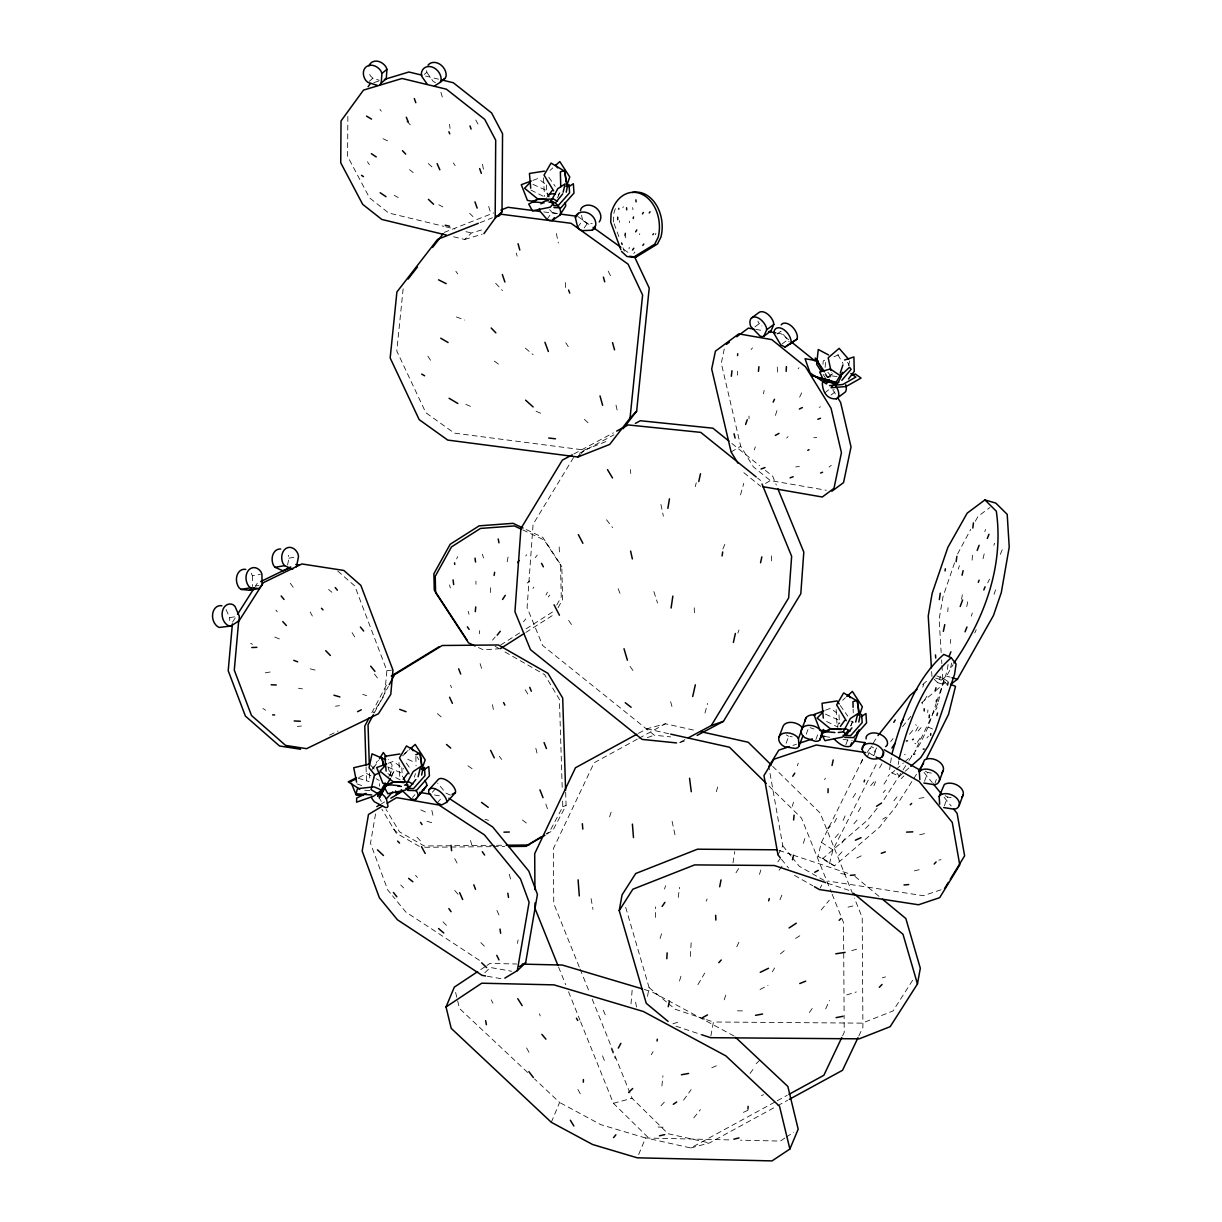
<?xml version="1.0" encoding="UTF-8"?>
<svg xmlns="http://www.w3.org/2000/svg" width="1222" height="1222" viewBox="0 0 1222 1222"><rect width="100%" height="100%" fill="white"/><g stroke="black" fill="none" stroke-linecap="round" stroke-linejoin="round"><path stroke-width="0.75" stroke-dasharray="5 3.75" d="M655.511 917.447L655.511 906.846M347.858 116.396L347.583 156.309L369.533 197.888L388.672 212.995L443.892 226.33M922.304 703.933L922.32 702.39M613.49 221.992L613.704 216.874M629.315 222.771L629.391 221.121M771.357 560.898L771.785 552.833M690.338 956.459L691.27 940.833M490.373 592.517L490.679 587.782M972.116 560.165L972.452 555.139M822.986 364.324L823.231 360.887L826.469 359.512M825.125 367.394L825.629 360.307M927.697 712.563L927.895 709.951M631.01 1003.949L632.293 988.445M950.426 643.383L950.747 639.427M337.715 571.01L354.792 585.98L386.87 670.603L384.686 694.921L373.275 712.854M947.737 611.672L948.089 607.685M661.912 1085.991L662.935 1075.727M403.138 288.804L396.783 351.02L425.821 412.7L454.324 433.123L584.437 450.047L609.228 440.271M479.33 633.729L479.711 630.583M678.21 897.422L679.661 887.34M629.04 248.906L629.284 247.302M890.319 764.621L889.555 769.845L891.968 773.007L899.407 776.291L903.669 772.564M890.578 762.879L891.357 757.64M898.277 764.422L898.781 760.939M947.356 669.442L948.119 664.203M732.986 862.854L734.773 851.581M375.536 813.959L370.495 843.272L387.695 889.906L391.315 894.305M961.561 599.254L962.34 594.854M390.169 775.863L392.125 765.094L388.229 759.519M647.523 996.342L649.096 987.62L625.252 905.792M710.883 1035.951L713.419 1021.989L862.136 1023.135L893.022 1010.976L913.246 979.311M507.161 561.769L508.062 557.079M939.672 679.569L940.329 676.24M517.425 943.43L518.113 939.932M287.567 565.007L288.942 558.179L288.316 555.323M966.724 606.662L968.099 599.941M724.264 348.973L721.286 363.24L740.7 446.244L753.455 466.941L770.334 480.552L826.286 490.266M763.429 393.851L764.178 390.429M950.655 667.624L951.648 663.103M922.854 687.146L923.527 684.183M983.023 558.729L984.672 551.901M695.318 486.616L696.25 482.736M916.561 774.183L895.482 807.146L879.519 827.172L834.443 865.879L817.961 856.347L821.428 842.386L862.427 759.901M829.463 863.801L832.946 849.855L877.824 761.291M937.931 703.337L915.079 751.026M938.359 701.596L944.01 678.913L934.066 674.773M829.891 377.522L830.38 375.551A11.273 6.645 54.8 0 1 833.373 373.825M848.496 365.79L849.809 360.673M704.972 713.052L707.538 703.429M740.532 494.849L743.77 483.347M716.352 791.719L717.681 787.029M984.825 531.677L985.482 529.401M958.354 569.085L959.377 565.679M971.353 616.132L972.3 612.955M660.079 938.557L661.667 933.409M679.493 981.006L681.555 974.285M759.473 874.417L760.848 869.942M792.268 806.306L793.536 802.197M803.373 843.302L805.038 837.941M861.373 762.772L862.488 759.198M775.435 415.388L776.932 410.592M664.524 889.066L665.578 885.721M797.386 765.782L798.226 763.108M609.564 816.907L611.794 810.049M994.082 594.289L995.579 589.829M724.188 999.84L726.326 993.486M913.338 754.325L920.838 742.518L928.109 727.044L936.067 703.628M936.678 701.825L946.485 672.986M954.55 562.868L943.078 596.443L939.122 619.157L941.169 652.487M957.574 554.024L970.726 529.34M557.568 197.918L560.073 190.831M414.227 777.223L415.495 773.679M850.787 725.975L852.666 720.659M737.874 633.072L739.005 629.972M622.884 207.755L623.281 206.655M639.442 234.655L639.824 233.646M786.113 743.282L788.74 736.286L792.238 736.851M806.23 734.193L808.857 727.212L814.005 729.015M815.868 739.539L818.496 732.558M845.884 744.687L847.854 739.447M867.345 756.998L871.286 746.52L873.715 748.032M873.898 755.578L876.525 748.597M924.519 781.27L927.803 772.548L931.317 773.098M935.044 782.951L936.358 779.453M944.362 805.802L947.63 797.08L951.144 797.63M754.203 449.94L755.379 446.885M456.707 558.882L457.593 556.621M993.837 545.317L994.677 543.24M873.944 785.7L875.624 781.576M779.957 899.743L782.141 894.504M551.305 1122.3L559.615 1102.473L534.579 1078.98M638.663 1154.515L645.567 1137.987L730.985 1139.943M1000.314 554.345L1002.895 548.235M722.874 548.984L725.944 541.743M825.675 1008.914L829.463 1000.467M824.606 779.758L825.369 778.063M843.073 820.466L845.364 815.38M974.759 632.981L976.241 629.727M706.117 901.149L707.126 898.98M736.774 946.76L739.784 940.283M842.6 1035.782L844.234 1032.346L844.127 1015.299M858.837 1035.935L862.915 1027.335L862.213 917.493L854.377 898.048M655.267 234.685L655.924 233.326M987.682 582.879L989.499 579.136M799.616 397.165L801.678 392.919M834.489 822.498L836.581 818.266M388.81 776.581L391.055 772.09L389.222 775.313M391.071 777.146L394.477 770.334L390.826 776.764M558.21 195.963L559.92 192.648M850.802 725.792L852.513 722.477M545.959 595.022L547.471 592.151M371.824 712.747L387.725 682.701M374.238 713.083L388.367 686.382M562.624 801.067L562.792 806.719L549.549 831.754L546.371 833.694M565.664 792.207L566.076 805.39L552.833 830.41L546.478 834.305M777.956 854.911L782.798 845.853L769.127 768.348M820.191 888.027L821.795 885.003M556.743 605.073L561.265 596.901L560.486 564.35L542.843 537.42L524.65 528.805M558.087 607.685L562.609 599.498L561.815 566.962L560.486 564.35M975.324 521.198L978.089 516.326L989.896 507.512M931.638 671.52L931.989 677.08L937.686 682.716L946.546 676.102L953.007 664.661M915.66 731.153L919.066 725.135M858.241 811.713L860.93 807.055M879.504 768.012L882.208 763.353M697.93 984.672L704.697 973.124M772.35 971.796L774.611 967.946M924.336 700.481L927.849 694.615M573.546 457.547L533.082 524.314L527.094 607.578L542.644 645.491L654.289 735.201L670.603 736.881M651.234 1054.739L653.113 1051.684M874.142 752.141L878.511 745.069M735.98 872.813L738.775 868.307M371.641 770.181L377.308 761.062M373.672 768.073L378.515 760.298M232.562 622.105L236.518 615.873M255.322 586.331L257.292 583.23M867.299 752.309L872.157 744.702M873.134 743.19L877.014 737.095M883.98 799.677L902.035 771.433M903.043 769.86L908.053 762.024M909.061 760.451L912.07 755.746M883.964 784.142L888.577 777.177M532.929 588.469L533.846 587.11M852.91 797.508L857.554 790.573M841.912 842.951L845.013 838.353M917.248 742.273L921.006 736.851M809.346 1012.549L813.104 1007.234M779.086 870.232L784.127 863.19M683.556 1100.182L691.117 1089.627M750.048 1073.496L753.913 1068.104M546.967 219.334L552.023 212.414L549.686 209.68M577.655 227.246L582.711 220.311L580.801 212.246M584.192 227.872L587.217 223.718L592.227 223.519M935.594 709.86L937.182 707.706M777.772 861.877L780.354 858.44M798.119 368.861L799.005 367.685M548.25 596.993L549.763 595.053M535.236 557.66L537.252 555.078M523.49 621.799L525.827 618.836M893.893 800.792L896.979 796.866M890.685 741.555L893.038 738.592M902.493 726.723L910.772 716.336M877.136 808.261L868.017 819.718L822.925 858.424L817.961 856.347M633.79 253.443L634.89 252.053M693.76 1117.916L700.42 1109.607M525.704 555.979L526.743 554.712M821.184 910.008L829.295 900.217M870.675 785.685L875.196 780.247M887.997 776.352L889.509 774.534M909.474 734.254L913.063 729.992M492.497 640.129L495.185 637.013M883.201 792.604L885.4 790.069M751.072 349.568L752.508 347.934M918.119 731L921.052 727.64M835.191 837.589L839.575 832.533M853.857 823.811L857.233 819.931M926.918 737.951L928.369 736.301M838.674 855.537L842.264 851.535M412.44 797.492L414.961 794.697M432.328 792.253L436.117 788.053M437.109 802.961L440.898 798.76M786.708 438.102L788.053 436.59M660.965 1105.834L664.722 1101.664M581.122 453.53L584.437 450.047M865.527 828.485L868.949 824.911M901.225 778.628L903.852 776.001M756.143 1063.736L761.046 1058.894M453.606 236.793L464.65 239.466L471.493 232.99L482.018 229.828M484.813 972.727L490.358 967.503L511.575 971.23M549.992 170.438L552.802 167.918M404.253 753.882L408.362 750.171M402.603 755.822L409.614 749.498M842.584 700.267L845.38 697.747M891.968 773.007L894.825 770.517M896.245 769.264L903.364 763.047M904.784 761.795L911.918 755.578M905.105 771.311L909.367 767.584M527.201 583.062L529.706 580.908M922.686 684.534L928.384 679.661M921.419 702.971L934.204 692.003M935.624 690.781L945.568 682.243M780.415 953.924L786.601 948.669M369.136 81.355L372.909 78.269L379.294 80.285M424.309 74.405L426.829 72.342L426.356 69.654M829.066 467.094L831.281 465.338M827.874 377.537L830.38 375.551M824.728 392.949L829.753 388.978M830.975 395.088L836.001 391.116L833.862 389.436M827.416 377.69L831.861 374.238M755.013 326.809L759.29 323.631L761.886 325.984M777.146 334.08L780.889 331.299L789.198 341.946M782.019 344.008L787.014 340.296M480.72 969.581L485.378 966.495M486.936 965.456L490.037 963.394L516.646 964.005M784.784 1138.11L780.323 1141.088L740.471 1140.172M786.281 1137.117L793.72 1132.183M500.638 645.033L519.717 632.889M526.086 628.826L553.123 611.611M525.827 632.446L554.467 614.223M795.568 938.435L800.471 935.334M882.666 819.214L886.072 817.121M731.107 452.003L740.7 446.244M765.537 483.438L770.334 480.552M381.493 803.816L384.625 801.938M638.48 733.337L646.774 728.801L665.455 723.791L694.875 730.359M637.273 739.188L594.152 762.742L553.383 848.633L553.749 903.562L579.381 967.289M638.923 738.287L665.455 723.791M580.633 1021.867L613.398 1103.283L649.417 1138.736L690.781 1147.962L775.619 1101.648M777.268 1100.732L787.258 1095.279M690.781 1147.962L709.478 1142.952L776.001 1106.628M777.666 1105.711L787.64 1100.274M573.882 453.958L613.383 432.848M579.457 453.286L614.009 434.818M684.977 739.6L678.393 743.113L685.343 740.715M760.023 989.514L768.027 985.299M358.733 777.559L366.799 773.541L374.589 777.864M856.729 858.073L862.258 855.354M329.573 735.125L338.127 730.97M743.358 1112.371L749.605 1109.545M711.784 1067.784L717.07 1065.477M761.459 1095.63L763.597 1094.713M833.923 356.778L840.568 353.952M562.792 806.719L566.076 805.39M444.212 232.424L493.795 212.872M480.093 222.618L492.481 217.73M532.914 180.382L537.894 178.534L545.333 183.942M388.321 763.231L393.301 761.382L403.734 768.943M825.492 710.211L830.471 708.363L836.428 712.686M647.339 737.599L654.289 735.201M792.925 745.405L796.454 744.213M941.016 889.784L923.389 895.695L827.966 881.047M819.183 407.293L820.512 406.85M672.864 1023.837L678.775 1021.898M846.693 994.891L856.301 991.959M373.825 82.577L379.095 80.988M464.65 239.466L482.186 234.181M851.78 950.64L859.845 948.241M882.299 977.829L885.538 976.882M613.398 1103.283L632.095 1098.288L668.098 1133.741L709.478 1142.952M848.037 907.152L856.439 905.12M914.331 870.843L920.869 869.346M919.647 834.718L925.13 833.511M938.832 860.151L941.032 859.677M265.235 672.864L270.444 671.947M288.942 558.179L296.915 556.804M251.197 573.133L252.358 575.745L260.347 574.386M255.688 586.01L258.881 585.46M226.055 609.518L229.675 617.645L236.06 616.56M919.036 798.363L924.733 797.492M335.47 706.194L339.502 705.674M795.721 466.941L799.356 466.483M297.389 726.464L301.437 726.005M386.87 670.603L391.437 670.175M500.378 648.653L483.408 649.905L478.459 647.553M557.339 213.514L552.023 212.414M813.776 437.705L816.77 437.598M494.711 845.334L424.248 845.975L399.487 831.831L386.106 809.453M496.606 845.318L504.228 845.242M424.767 847.274L491.427 846.663M493.321 846.647L504.747 846.541M737.416 1010.808L745.145 1010.961M658.032 1127.035L665.104 1127.28M364.798 790.267L370.205 790.558M543.759 211.941L556.957 213.651M837.07 376.59L832.06 375.918L831.281 372.298M914.85 743.388L915.889 743.541M904.433 754.616L905.227 754.722M824.774 736.499L830.273 737.34M843.104 739.31L852.269 740.731M298.443 688.23L302.491 688.887M840.721 873.531L845.868 874.387M755.7 329.39L763.032 330.658M777.681 333.209L781.347 333.85L788.694 339.762M434.452 794.957L441.829 796.255M487.349 976.271L503.25 979.066M450.444 795.125L445.954 793.154L437.613 783.088M646.774 728.801L668.846 733.719M425.546 76.039L438.484 79.155M445.725 226.773L454.935 228.988M465.979 231.661L471.493 232.99M310.266 668.846L316.254 670.389M485.012 819.336L488.51 820.329M946.546 676.102L950.181 677.156M935.609 678.134L942.88 680.257L947.432 684.763M937.686 682.716L944.942 684.824M426.952 821.245L432.191 822.803M644.33 989.484L651.616 991.653L734.193 1036.088M645.567 1137.987L600.888 1124.683L559.615 1102.473M358.245 778.231L369.075 781.606M362.705 694.371L366.661 695.639M778.964 850.39L791.367 854.529M793.139 855.125L849.901 874.005M827.538 883.216L850.588 890.899M704.758 1019.102L675.292 1009.296L668.022 1003.277M706.499 1019.683L713.419 1021.989M675.903 1026.159L701.902 1034.805M356.946 783.867L362.262 785.746M456.402 316.956L464.696 320.057M274.751 637.059L280.571 639.427M536.061 411.31L542.354 413.922M465.826 404.375L472.089 407.063M928.109 727.044L932.569 729.015M407.72 759.274L413.998 762.07M532.884 184.354L545.699 190.097M825.476 714.183L838.277 719.926L839.881 723.18M388.306 767.217L401.106 772.946L402.71 776.199M420.811 809.896L428.311 813.317M587.217 223.718L582.711 220.311M522.68 529.844L544.172 540.032L561.815 566.962M383.036 138.682L388.443 141.248M530.867 190.067L546.784 197.995M826.637 721.484L837.773 727.044M387.878 773.709L402.191 780.843M438.759 204.761L442.868 206.885M394.187 195.367L398.28 197.536M376.147 778.735L379.263 780.461M925.298 771.128L927.803 772.548M945.125 795.659L947.63 797.08M786.235 734.88L788.74 736.286M869.422 753.164L874.387 755.99M824.224 880.466L799.341 866.306L792.253 857.538M794.499 875.364L812.737 885.751M495.093 646.316L498.393 648.195M504.992 651.968L544.6 674.62L559.416 699.396L562.212 787.885M419.314 846.372L396.203 833.16L381.875 809.178M435.506 82.699L433.077 81.263L426.829 72.342M250.663 643.276L252.496 644.376M915.614 724.692L916.485 725.226M944.01 678.913L948.318 681.708M821.428 842.386L832.946 849.855M822.925 858.424L834.443 865.879M262.898 708.439L265.586 710.211M479.391 960.309L405.75 911.948L392.506 895.787M467.965 765.843L474.793 770.547M577.685 216.355L591.555 226.284M623.907 249.471L630.078 253.886M494.345 361.116L499.813 365.103M522.359 819.977L526.743 823.353M409.538 169.644L413.219 172.592M731.856 443.433L759.58 465.704M765.415 470.394L772.716 476.259L776.321 485.073M757.64 478.108L760.558 480.46M743.862 472.7L760.741 486.31M854.896 876.388L879.641 896.856M649.096 987.62L666.57 1002.071M328.55 589.447L331.895 592.258M525.368 348.163L533.098 354.716M437.43 713.587L443.662 719.101M428.265 163.534L433.52 168.285M372.909 78.269L370.785 76.283A11.288 8.905 50.7 0 1 368.555 71.029M584.391 419.36L589.31 423.958M527.629 1072.458L459.503 1008.517L455.195 990.706M469.63 213.315L473.006 216.615M772.671 766.331L820.222 813.149L853.674 896.276M768.928 786.052L801.54 818.16L831.418 892.442M393.56 829.02L397.456 832.946M480.826 942.605L486.677 948.501M442.96 921.831L447.435 926.352M400.74 884.972L403.657 887.92M370.785 765.384L374.68 769.539M495.643 283.26L502.502 290.622M416.992 837.162L421.514 842.019M406.88 121.146L410.455 125.041M454.737 890.517L458.067 894.214M415.556 875.364L417.42 877.427M827.844 372.282L831.434 376.529M924.031 772.426L932.31 782.66M944.117 797.263L951.205 806.031M782.798 845.853L791.062 856.072M781.5 859.295L788.587 868.063M275.897 610.068L277.287 611.84M499.34 756.372L501.723 759.458M896.979 773.144L899.407 776.291M606.54 519.747L612.589 527.675M374.421 673.948L377.812 678.485M825.049 374.421L827.034 377.079M379.966 109.338L381.325 111.217M290.256 583.245L294.258 588.744M548.77 177.19L555.2 186.279M840.278 705.491L847.778 716.123M455.852 271.253L457.776 273.972M630.078 666.418L634.524 672.711M406.315 763.063L410.607 769.142M568.642 620.394L573.026 626.749M367.44 161.778L369.395 164.649M453.347 162.923L455.149 165.612M427.868 356.137L430.572 360.307M416.946 756.739L418.902 759.748M823.139 374.451L825.95 378.835M565.771 342.771L568.245 346.697M525.17 689.773L528.133 694.508M832.778 389.711L835.711 394.492M352.089 632.66L355.098 637.548M379.416 798.256L381.325 801.449M825.476 373.352L830.013 381.081M847.533 362.323L849.305 365.347M837.834 354.685L843.027 363.545M757.854 321.126L759.29 323.631M475.755 120.016L477.955 124.002M310.159 611.978L312.358 616.041M577.914 1089.444L581.55 1096.195M526.606 1047.926L529.401 1053.104M491.183 999.84L492.97 1003.216M454.721 858.623L457.12 863.175M608.22 271.162L611.153 277.073M496.896 910.421L500.073 917.264M603.256 1010.227L605.562 1015.482M611.168 1048.598L615.338 1058.603M832.136 894.214L843.516 922.503L844.112 1013.405M580.099 969.061L589.355 992.065M592.196 999.153L632.095 1098.288M558.561 966.984L565.679 984.688M568.535 991.76L579.931 1020.095M618.179 588.744L621.127 596.107M602.522 1055.884L605.119 1062.376M539.391 1013.771L540.261 1015.94M450.551 685.145L451.514 687.757M614.116 223.718L619.203 237.465M623.006 247.791L624.274 251.228M545.822 803.984L548.082 810.583M482.308 554.146L483.591 557.98M480.078 663.622L482.69 671.565M653.862 591.601L657.528 602.981M387.939 766.805L390.689 775.619M488.663 206.426L490.266 211.635M440.898 92.246L442.731 98.493M509.207 874.219L511.132 880.848M468.194 611.351L469.049 614.345M470.516 840.461L472.074 845.975M449.528 584.926L450.353 587.935M670.634 701.657L672.726 709.371M516.356 253.03L517.15 256.177M535.816 748.215L537.466 754.997M616.01 405.124L617.797 413.051M431.84 810.369L433.031 815.777M672.1 821.306L675.079 835.206M482.43 164.252L483.53 169.461M556.361 233.539L558.362 243.056M660.919 504.426L663.363 516.219M635.593 1002.116L636.586 1007.478M492.466 704.651L493.459 710.135M591.081 898.613L592.976 909.351M632.629 207.587L632.996 209.71M449.467 124.262L450.093 128.417M625.557 236.213L625.786 237.862M619.371 220.724L619.585 222.358M630.415 469.523L630.751 473.54M941.627 659.895L941.857 663.592M941.963 665.44L942.88 680.257M565.312 282.511L565.71 288.942M838.995 714.794L839.499 723.73M836.154 709.524L837.101 726.25M546.402 184.965L546.814 192.098M543.454 177.847L544.523 196.421M401.809 767.813L402.328 776.749M398.983 762.543L399.93 779.269M777.268 367.058L777.543 372.313M559.172 546.921L559.447 552.97M694.218 607.808L694.417 613.459M369.563 773.007L369.808 780.415M366.05 766.912L366.569 783.608M853.139 709.157L853.246 712.9M415.831 756.571L416.06 765.919M748.994 416.076L749.04 418.734M475.908 581.153L475.954 584.299M252.358 575.745L252.496 586.56M229.675 617.645L229.705 620.547M737.462 371.228L737.508 375.169M379.706 786.204A11.288 5.484 42 0 1 379.385 783.669M613.841 213.453A33.208 24.73 85.6 0 1 616.255 206.64M837.849 727.273A11.288 7.576 20.6 0 1 840.568 721.454M850.94 721.072A11.288 7.576 20.6 0 1 853.628 722.278"/><path stroke-width="1.5" d="M483.943 233.646L495.17 218.219L495.704 140.179L484.737 119.389L446.442 89.206L402.053 78.483L363.484 90.107L341.03 120.963L340.739 162.786L362.69 204.349L381.829 219.456L446.244 235.021M498.637 216.386L502.013 211.757L502.548 133.717L491.58 112.928L453.286 82.729L442.196 80.056M862.182 749.392L862.213 747.375A11.288 7.576 20.6 0 1 875.639 744.534A11.288 7.576 20.6 0 1 883.201 755.67L881.765 757.136C873.577 761.428 865.069 758.327 862.182 749.392L864.809 742.411M866.123 738.913L866.154 736.897A11.288 7.576 20.6 0 1 879.58 734.055A11.288 7.576 20.6 0 1 887.141 745.191L885.706 746.657M828.027 792.681L828.104 788.755M583.352 1082.203L583.398 1079.545M786.174 371.351L786.388 366.569M747.956 1109.133L748.093 1106.322M666.815 958.705L667.136 952.855M930.645 735.277L930.736 733.582M379.767 84.822L381.218 83.004L381.936 73.427L380.821 70.8A11.288 8.905 50.7 0 0 366.814 66.37A11.288 8.905 50.7 0 0 365.76 80.408L367.883 82.393L377.445 85.418M368.937 65.896A11.288 8.905 50.7 0 1 385.846 66.691L386.962 69.318L386.244 78.895L381.218 83.004M232.394 623.968L228.209 670.725L245.393 716.077L279.533 746L300.505 749.239M929.148 717.726L929.407 715.007M475.282 611.657L475.74 606.937M793.613 819.962L794.086 815.15M737.553 355.571L737.737 353.723M478.321 223.32L437.598 239.375L396.906 291.982L390.169 357.97L419.192 419.65L447.71 440.073L577.807 457.013L609.686 444.441L630.033 418.138L642.604 295.006L628.077 264.166L571.071 223.305L501.341 214.247L496.025 216.34M623.083 428.708L636.647 411.172L649.218 288.041L634.707 257.2M758.434 371.32L758.923 366.707M446.58 802.411L446.763 800.761A11.288 5.484 42 0 0 436.055 789.198A11.288 5.484 42 0 0 428.769 792.879L437.109 802.961L441.616 804.931L446.58 802.411L455.424 792.604L455.592 790.97A11.288 5.484 42 0 0 447.283 780.675A11.288 5.484 42 0 0 437.965 779.804L429.121 789.595M731.336 376.269L731.963 370.755M972.834 528.041L973.415 522.894M625.022 235.739L625.343 233.31M945.08 570.934L945.354 568.81M956.139 561.662L956.872 556.361M939.351 599.574L940.268 593.189M936.312 701.871L936.602 699.87M671.092 608.037L672.848 596.107M722.08 555.949L722.676 551.962M657.054 1041.022L657.314 1039.219M891.861 754.157C901.943 718.49 915.11 679.447 943.812 654.412L951.235 657.711L956.078 664.004L954.535 674.468L935.548 730.344L928.277 745.802L920.777 757.625L910.802 766.331M899.041 759.198C908.572 722.798 922.32 683.22 951.235 657.711M667.869 508.352L669.457 498.851M504.823 978.135L517.318 970.65L529.095 902.264L520.496 878.939L484.386 834.84L439.049 805.069L396.615 797.615L387.237 803.236M517.318 970.65L525.643 962.814L537.42 894.412L528.821 871.103L492.71 827.004L448.932 798.256M494.1 575.47L494.65 572.339M668.083 1021.393L646.255 1003.323L619.218 910.589L622.074 894.871L635.715 873.516L697.487 849.198L777.177 849.809M701.902 1034.805L710.578 1037.692L859.28 1038.837L890.166 1026.679L917.462 983.939L920.319 968.236L905.838 918.532L882.544 899.27M633.225 218.524L633.515 216.951M719.697 886.76L721.026 879.901M296.472 566.779L298.519 556.545L297.893 553.688A11.288 8.63 80.3 0 0 285.933 548.464A11.288 8.63 80.3 0 0 282.939 563.449L284.558 565.649L292.73 569.223M421.636 775.053L422.751 769.463L419.833 753.424L415.786 754.692M566.229 192.205L567.344 186.615L564.411 170.576L560.363 171.844L560.745 186.813M858.806 722.034L859.937 716.443L857.004 700.405L852.956 701.672L853.093 707.294M943.338 631.377L944.774 624.625M832.029 765.507L833.221 759.947M760.558 562.762L761.841 556.896M668.235 1006.699L669.488 1001.017M698.755 481.544L700.496 473.739M692.706 696.54L695.318 684.824M733.368 642.467L735.369 633.485M792.482 859.83L793.567 855.232M962.05 575.226L963.119 570.674M418.123 776.718L420.567 766.698L413.173 771.556L406.178 784.6L409.233 787.793L415.908 779.499M563.128 192.205L565.16 183.85L557.767 188.707L550.755 201.737L553.81 204.945M855.706 722.034L857.737 713.679L850.359 718.536L843.348 731.581L846.403 734.773L851.963 727.854M790.695 343.81L791.169 341.855A11.288 6.69 53.4 0 0 782.202 328.672A11.288 6.69 53.4 0 0 773.984 333.407L780.766 344.94L785.074 347.048L796.943 339.181L797.431 337.226A11.288 6.69 53.4 0 0 790.695 325.434A11.288 6.69 53.4 0 0 781.194 324.853M947.493 685.114L948.119 682.624M822.849 381.508L822.345 383.479C822.666 391.682 826.973 399.563 836.291 398.83L837.788 397.975A11.273 6.645 54.8 0 0 837.513 388.978A11.273 6.645 54.8 0 0 830.028 380.729M936.892 715.527L937.518 713.022M768.669 900.843L769.28 898.582M935.105 691.102L935.991 687.757M864.107 781.866L864.611 780.048M822.009 733.078L821.153 730.97A11.288 7.576 20.6 0 0 806.077 725.715A11.288 7.576 20.6 0 0 802.839 735.919L804.916 737.691L815.211 741.296L817.9 741.189L819.794 740.058L823.322 729.58M840.232 373.092L842.951 364.904M539.36 208.55L539.971 211.146L546.967 219.334L549.61 220.54L552.283 220.434L559.813 215.24L560.623 212.949A11.288 9.287 36.1 0 0 550.374 200.958M575.363 217.562L576.173 215.255A11.288 9.287 36.1 0 1 590.837 214.675A11.288 9.287 36.1 0 1 594.197 228.85L592.181 230.24L582.176 230.637L579.534 229.43L577.655 227.246L575.363 217.562L578.388 213.407M580.404 210.642L581.214 208.336A11.288 9.287 36.1 0 1 595.878 207.755A11.288 9.287 36.1 0 1 599.254 221.93M745.603 424.431L747.253 419.757M566.764 185.53L569.773 176.991L559.798 161.594L555.598 165.382M422.186 768.378L425.195 759.855L415.205 744.442L411.004 748.231M859.356 715.359L862.365 706.835L852.391 691.423L846.785 696.479M960.187 606.494L962.6 599.987M978.287 582.359L979.097 580.19M434.467 86.014L440.287 82.302L441.127 80.041A11.288 8.905 50.7 0 0 431.977 66.981A11.288 8.905 50.7 0 0 421.33 73.778L421.804 76.467L427.013 83.89M440.287 82.302L445.312 78.193L446.152 75.917A11.288 8.905 50.7 0 0 439.538 64.018A11.288 8.905 50.7 0 0 428.051 65.117M778.949 737.233L782.89 726.754A11.288 7.576 20.6 0 1 800.868 726.097L802.396 728.098L798.455 738.577L798.974 746.245L797.691 747.803L795.308 748.444L784.799 746.764L782.294 745.359A11.288 7.576 20.6 0 1 781.53 734.132A11.288 7.576 20.6 0 1 796.927 736.576L798.455 738.577M802.289 727.976L806.23 717.497M798.974 746.245L802.915 735.766M819.794 740.058L823.735 729.58M834.336 739.157C838.2 743.098 844.478 748.215 850.42 746.245L851.734 742.762M850.42 746.245L855.217 740.44L859.158 729.962L856.759 732.864M881.765 757.136L883.735 751.897M919.83 779.605L919.311 771.937L924.535 759.901A11.288 7.576 20.6 0 1 939.199 761.764A11.288 7.576 20.6 0 1 941.826 772.716M939.336 780.934L943.262 770.456M939.657 804.137L939.138 796.469L944.362 784.432A11.288 7.576 20.6 0 1 959.041 786.296A11.288 7.576 20.6 0 1 961.668 797.248M959.163 805.466L963.104 794.987M977.172 550.435L979.128 545.287M983.832 589.951L985.085 586.789M987.3 538.49L988.98 534.289M949.02 656.504L950.915 651.784M965.029 631.835L966.969 627.008M735.568 1037.371L787.839 1086.434L798.18 1129.204L789.886 1149.031L772.029 1160.9L637.273 1157.814L592.594 1144.51L551.305 1122.3L451.208 1028.344L446.03 1006.959L454.324 987.132L477.619 971.658M766.698 329.741L766.301 327.297A11.288 6.69 53.4 0 0 754.845 316.972A11.288 6.69 53.4 0 0 750.72 326.427L759.977 335.989L762.161 336.753L763.872 336.203L766.698 329.741L773.816 324.456L773.434 322.012A11.288 6.69 53.4 0 0 758.572 312.786L751.438 318.071M763.872 336.203L771.006 330.918L773.816 324.456M773.159 402.145L774.488 399.258M841.79 1037.509L823.842 1075.299L788.923 1094.377M858.027 1037.646L842.538 1070.289L789.305 1099.357M926.597 758.495L948.562 714.29L955.512 686.382L950.548 684.305M838.185 382.379L841.286 376.361L830.318 368.998L819.672 371.977L824.056 381.172L837.406 383.891M409.355 787.075L407.644 790.39L416.32 790.634L429.396 775.909L428.785 766.561L422.812 770.532M369.181 717.757L364.767 726.097L365.989 765.064M373.352 714.748L368.051 724.768L369.273 763.719M389.253 684.717L394.553 674.697L442.242 645.491L498.377 644.972L547.884 673.291L562.7 698.067L565.603 790.313M381.142 789.87L377.659 796.347L385.297 783.073M384.533 788.083L379.248 797.92L390.215 778.704M618.271 1048.094L620.883 1043.389M953.939 663.027C984.489 618.393 1004.102 565.893 996.312 511.193L984.917 499.92L967.182 513.148L947.89 547.319L932.172 593.266L928.231 615.98L931.408 667.823M951.526 683.678L957.437 679.279L993.455 615.521L1001.307 592.548L1009.219 547.105L1007.203 514.37L995.808 503.097L984.917 499.92M635.654 231.844L636.799 229.95M688.276 737.844L711.311 725.532L788.648 597.909L791.642 556.285L762.009 483.988M697.136 735.4L723.455 721.331L800.807 593.724L803.801 552.084L777.772 488.601M893.801 722.339L895.252 719.987M768.806 766.5L778.842 750.125L789.412 746.581M900.69 723.623L903.409 719.208M944.53 888.608L948.364 882.36M950.273 879.244L964.616 855.858L957.101 813.333L953.557 808.949M379.477 758.74L383.341 752.523L386.274 756.724M401.244 789.733L411.172 798.898L415.281 799.768L426.952 785.441L426.493 783.455A11.288 5.484 42 0 0 424.599 780.461M415.281 799.768L426.952 785.441M237.511 614.33L254.329 587.889M642.451 213.926L643.398 212.445M619.218 910.589L632.859 889.219L694.631 864.901L774.336 865.512L825.751 882.635M918.562 771.051L923.588 763.2M792.757 776.26L794.789 773.159M502.563 599.467L505.266 595.389M840.736 375.2L842.691 372.313M829.417 379.492L826.393 383.922L810.079 372.909L805.038 358.703L818.236 360.948M662.11 906.449L664.905 902.371M891.877 747.971L895.008 743.434M517.609 562.594L519.106 560.44M547.838 196.528L552.038 190.678M652.884 234.655L653.51 233.784M403.245 779.392L407.461 773.526M840.415 726.372L844.631 720.506M649.218 212.934L650.058 211.773M632.522 250.006L633.79 248.249M642.818 245.393L643.78 244.049M368.082 86.716L370.312 83.631M552.283 220.434L554.314 217.669M559.813 215.24L565.679 206.014A11.288 9.287 36.1 0 0 565.16 202.516M592.181 230.24L595.221 226.085M386.717 784.417L379.278 794.575L371.045 789.626L374.467 774.947L379.645 772.884M832.976 385.159L831.067 387.741L846.067 386.534L861.067 378.041L855.339 374.024L851.963 375.108M848.526 378.927L854.239 371.427L853.918 356.946L844.585 360.001M408.163 279.013L417.466 266.992M432.588 247.455L443.051 233.921M497.201 635.165L500.256 631.285M877.992 735.583L909.901 695.517L917.004 689.422M556.041 202.18L562.716 193.87M613.566 1137.636L615.888 1134.78M553.505 203.295L550.328 207.16L532.41 210.841L528.714 204.074L536.534 200.148M408.912 786.143L405.75 790.023L387.817 793.689L384.136 786.922L391.957 782.997M848.19 730.542L842.92 737.003L824.987 740.669L821.306 733.903L829.127 729.977M919.311 771.937L920.594 770.379A11.288 7.576 20.6 0 1 935.991 772.823A11.288 7.576 20.6 0 1 936.755 784.05L934.387 784.692L923.863 783.027M939.138 796.469L940.436 794.911A11.288 7.576 20.6 0 1 955.818 797.355A11.288 7.576 20.6 0 1 956.582 808.582L954.214 809.224L943.705 807.559M841.821 380.348L851.138 369.288L849.504 367.257L839.163 377.079L834.427 385.174L838.857 382.272M828.119 828.226L829.891 826.271M371.427 797.416A11.288 5.484 42 0 0 374.528 801.861L385.449 807.528L387.237 807.437L388.016 806.23L386.366 798.867L392.69 791.871M934.188 864.03L936.113 861.953M718.78 962.661L721.24 960.003M529.691 182.918L524.589 188.264L537.451 198.743L546.769 199.553M577.807 457.013L580.022 454.691M630.033 418.138L636.647 411.172M385.098 765.782L379.996 771.128L392.858 781.591L404.039 782.569M822.269 712.762L817.182 718.093L830.043 728.572L841.21 729.534M879.336 987.284L882.04 984.458M628.566 1092.483L632.691 1088.512M910.268 804.748L911.643 803.419M495.17 218.219L502.013 211.757M839.132 920.319L841.072 918.501M381.936 73.427L386.962 69.318M836.291 398.83L845.318 392.018A11.273 6.645 54.8 0 0 845.716 384.731M785.074 347.048L796.943 339.181M726.479 344.314L729.397 342.16M736.698 336.753L748.368 328.122L753.867 329.069M831.877 491.244L843.547 482.598L851.031 446.931L840.614 402.45L837.681 397.669M384.38 788.297L373.688 796.133L356.564 802.167L356.687 798.058L366.05 793.384M673.307 1104.321L676.683 1101.984M566.092 186.523L569.055 184.553L569.589 192.786L558.087 205.754L553.505 205.617M568.887 186.691L573.362 183.712L573.973 193.061L560.913 207.786L553.963 207.587M421.514 769.371L424.462 767.416L424.996 775.634L413.51 788.602L405.857 788.373M861.479 716.52L865.955 713.541L866.566 722.889L853.491 737.614L844.814 737.37M446.03 1006.959L481.743 983.206L553.963 984.871L643.322 1011.48L725.883 1055.9L779.529 1106.261L789.886 1149.031M789.091 927.956L796.286 923.221M245.759 569.391A11.288 8.63 80.3 0 0 237.175 574.982A11.288 8.63 80.3 0 0 239.069 587.797L241.04 589.432L249.471 590.226L251.396 588.958M259.049 588.576L262.073 584.91L261.936 574.111L260.775 571.484A11.288 8.63 80.3 0 0 248.448 570.323A11.288 8.63 80.3 0 0 248.646 586.148L250.617 587.782L259.049 588.576L249.471 590.226M230.958 626.015L238.198 621.311L239.283 618.912L239.252 616.01L234.914 606.249L232.944 604.615A11.288 8.63 80.3 0 0 222.358 611.519A11.288 8.63 80.3 0 0 228.713 625.817L230.958 626.015L219.12 627.451A11.288 8.63 80.3 0 1 212.628 614.086A11.288 8.63 80.3 0 1 221.885 605.776M876.556 806.26L881.551 803.037M440.943 80.973L445.312 78.193M500.378 648.653L524.238 633.454M621.524 251.442L626.886 256.467L633.302 257.338L654.671 244.232L658.184 237.267A33.208 24.73 85.6 0 0 642.39 194.481A33.208 24.73 85.6 0 0 611.076 213.667L610.725 222.205L620.883 249.716M633.302 257.338L636.051 257.124L657.436 244.018L660.949 237.053A33.208 24.73 85.6 0 0 632.324 192.511M391.254 676.026L438.958 646.835M508.566 846.51L525.704 846.357L541.606 836.612M525.704 846.357L544.89 835.283M376.804 806.627L379.935 804.748M390.872 798.195L403.382 790.71M382.547 806.031L368.479 814.463L362.17 851.108L379.37 897.742L397.425 919.784L482.048 975.339L485.577 975.966M519.396 966.556L525.643 962.814M702.283 1017.804L707.492 1014.902M636.83 734.239L575.47 767.752L534.701 853.643L534.931 889.631M912.483 739.692L913.43 739.188M775.328 435.399L779.01 433.398M807.788 450.353L809.01 449.681M572.247 454.844L562.364 460.114L520.923 528.5L514.936 611.764L530.485 649.676L642.13 739.402L676.591 742.93M616.667 431.091L628.184 424.935L700.725 432.374L756.174 476.931M635.409 423.377L640.343 420.735L712.884 428.189L728.938 441.081M814.707 872.279L818.312 870.385M357.588 711.678L361.284 709.799M356.442 777.666L348.224 781.866L359.742 789.152M452.109 794.285L455.424 792.604M350.668 781.576L355.51 779.162M799.371 409.034L802.38 407.552M760.252 972.33L768.501 968.282M260.637 581.596L290.775 566.977M855.369 840.217L861.052 837.65M799.768 983.542L805.695 981.159M500.883 210.077L507.955 207.282L540.002 211.452M379.645 791.856L382.807 790.634L373.963 786.815L357.435 788.725L356.06 793.75L371.748 794.926M913.628 754.432L914.728 754.02M820.588 473.006L822.559 472.257M531.249 181.009L521.29 184.705L527.43 200.393L534.839 201.676M817.823 419.268L820.466 418.291M761.062 469.019L765.018 467.552M790.115 477.848L793.154 476.717M386.656 763.857L376.712 767.553L382.837 783.241L390.246 784.524M823.842 710.837L813.883 714.534L820.008 730.221L827.431 731.504M881.261 853.292L885.308 851.887M711.311 725.532L723.455 721.331M799.982 743.037L812.309 738.898M769.295 331.468L771.006 330.918M384.35 79.415L408.896 72.006L421.85 75.138M733.826 1139.179L739.005 1137.926M369.487 764.01L353.723 767.737L356.58 782.08M659.468 1135.803L664.722 1134.612M836.092 1017.621L843.058 1016.292M755.563 1015.314L762.559 1014.031M681.418 1074.764L688.597 1073.451M280.693 549.014A11.288 8.63 80.3 0 0 273.361 565.099L274.981 567.298L284.558 565.649M290.088 567.863L283.153 570.857L274.981 567.298M241.04 589.432L250.617 587.782M544.477 171.111L529.447 173.463L530.715 188.219M399.9 753.974L384.869 756.311L386.137 771.082M835.802 953.802L845.074 952.381M549.075 202.272L552.436 201.874M838.292 732.513L843.348 731.902M404.482 785.135L407.858 784.723M906.312 740.944L907.472 740.807M904.005 884.972L908.71 884.545M829.524 385.587L842.722 384.518L855.919 377.048L850.879 373.504M850.375 875.334L855.094 874.952M422.338 790.099L424.11 789.977M923.252 749.117L924.199 749.071M906.587 832.136L912.834 831.846M251.793 647.523L256.864 647.324M503.922 832.167L509.33 832.029M506.137 845.227L528.989 845.013M363.408 795.339L356.289 795.201L351.371 783.287M522.344 964.127L562.257 965.044L642.497 988.934M843.027 735.354L850.68 735.583L862.167 722.614L861.632 714.381M272.628 714.885L274.66 714.946M271.162 684.794L276.264 684.977M294.212 720.965L300.322 721.255M544.034 202.883L531.845 201.706L537.772 199.354L553.612 199.094L557.476 201.263M834.87 732.543L824.438 731.535L830.364 729.183L846.204 728.923L850.069 731.107M399.441 785.731L387.267 784.555L393.178 782.202L409.034 781.943L412.899 784.127M548.709 438.026L555.46 438.79M560.73 214.14L575.806 216.111M629.651 256.253L636.051 257.124M295.785 564.533L299.436 565.099M821.108 735.934L824.774 736.499M854.102 741.006L865.1 742.701M865.756 752.599L816.265 745.008L774 759.198L763.964 775.573L777.956 854.911L780.323 857.829M768.531 331.62L775.863 332.888M762.604 486.631L822.284 497.003L833.969 488.357L841.439 452.69L831.036 408.209L805.527 366.814L771.769 339.609L738.791 333.881L715.435 351.157L711.693 368.998L731.107 452.003L737.981 463.153M397.669 785.822L401.366 786.464M419.696 792.36L430.77 794.315M700.405 731.581L748.215 742.243L771.311 764.987M670.679 734.132L729.519 747.253L766.209 783.378M445.22 225.245L449.513 226.207M951.999 677.691L957.437 679.279M333.927 695.196L339.899 696.937M823.735 378.591L835.848 382.425M399.686 709.356L406.116 711.723M293.769 660.338L297.664 661.835M385.74 759.763L372.023 753.837L369.044 767.783L374.986 775.053M396.524 792.375L399.029 793.475M522.985 528.026L513.072 523.322L479.146 525.842L450.17 544.279L433.886 573.729L434.268 589.997L467.186 640.252M521.015 529.065L514.401 525.934L480.475 528.439L451.498 546.891L435.215 576.326L435.612 592.609L468.53 642.864L475.144 645.995M438.561 279.823L446.167 283.641M828.592 354.96L818.266 349.492L816.617 364.248L821.276 371.534M884.209 749.773L920.716 770.547M876.052 756.937L919.188 781.5L952.259 822.406L959.759 864.916L939.687 897.666L918.547 904.769L819.382 889.54L814.402 886.698M421.666 374.1L424.614 375.78M440.745 338.219L448.077 342.496M449.07 398.28L457.838 403.474M366.508 116.105L371.519 119.084M361.513 175.326L363.469 176.625M371.366 153.682L376.239 156.935M380.195 192.755L386.015 196.696M593.098 227.399L620.837 247.272M481.529 802.396L488.22 807.314M625.267 702.726L631.117 707.263M408.622 878.374L412.868 881.749M791.627 342.129L815.12 361.055M853.491 893.297L902.982 934.234L917.462 983.939M446.519 744.473L450.735 748.078M438.561 928.537L443.754 932.982M525.597 400.174L533.113 406.926M377.445 849.84L383.479 855.522M428.418 199.354L433.55 204.227M481.667 962.814L486.646 967.595M397.593 841.118L399.563 843.058M491.183 328L495.857 332.842M321.478 608.281L323.02 609.87M325.724 650.669L330.352 655.466M402.481 150.688L405.704 154.109M282.771 621.601L286.391 625.542M848.618 359.314L839.163 348.362L828.195 357.786L830.899 370.48M541.865 1034.377L545.913 1039.158M335.225 587.583L337.379 590.18M360.398 627.039L363.682 631.026M370.663 666.158L374.94 671.367M281.152 595.954L284.008 599.437M933.486 784.112L941.75 794.346M393.423 892.488L396.845 896.78M528.851 1071.618L533.357 1077.529M839.208 703.979L837.07 700.939L822.039 703.292L823.307 718.062M448.856 908.603L451.055 911.704M482.293 851.719L484.615 855.049M386.366 798.867L384.823 796.637A11.288 5.484 42 0 0 380.348 792.91M824.56 371.794L815.227 358.077L823.032 371.503M467.369 626.825L469.126 629.406M420.536 822.314L422.018 824.56M555.674 164.848L557.629 167.857M848.267 694.676L850.222 697.686M411.096 747.696L413.051 750.72M517.761 998.695L522.161 1005.614M570.338 1120.253L573.851 1125.997M553.642 190.876L544.034 175.097L551.076 163.091L565.022 171.447L565.969 181.742M846.235 720.72L836.627 704.926L843.654 692.92L857.6 701.275L858.867 715.007M409.049 773.74L399.457 757.961L406.483 745.939L420.429 754.295L421.544 766.316M607.502 469.645L612.512 477.97M576.433 1018.186L577.746 1020.462M421.498 846.632L425.21 853.475M541.529 563.357L543.362 566.825M578.357 534.625L582.894 543.301M554.055 604.783L559.416 615.246M503.632 702.604L504.869 705.109M490.587 750.354L494.284 757.854M547.288 193.351L548.892 196.62M403.504 777.834L405.108 781.087M496.789 955.344L499.004 959.896M449.574 697.243L452.384 703.307M459.655 892.671L462.664 899.499M448.871 131.777L449.772 133.84M437.125 163.626L439.828 169.766M406.3 117.236L408.347 122.169M529.752 687.36L531.31 691.24M557.843 965.212L535.053 908.572L535.022 902.89M544.08 742.579L546.448 748.551M539.941 789.87L543.026 797.661M458.662 668.846L460.709 674.04M621.586 242.964L622.166 244.461M473.815 884.82L475.511 889.341M568.597 290.026L569.727 293.097M544.936 342.297L548.357 351.508M469.981 125.958L471.096 129.058M479.65 168.59L481.346 173.356M474.961 201.874L477.16 208.091M414.334 98.554L415.801 102.709M502.349 274.583L504.9 282.007M624.014 648.729L627.39 660.231M603.393 277.104L604.722 281.808M612.543 342.634L614.544 349.859M600.017 395.928L602.629 405.337M518.052 243.728L519.793 250.006M384.059 765.904L381.768 757.487L383.25 764.819M734.04 433.764L735.094 438.072M418.123 795.232L417.664 793.246A11.288 5.484 42 0 0 415.77 790.252M630.613 551.076L632.354 558.912M395.623 790.909L396.447 794.59M498.194 538.994L498.973 542.828M485.608 1020.645L486.417 1024.723M507.833 893.236L508.505 897.452M499.997 929.056L500.638 933.257M454.553 562.838L454.767 564.396M689.544 778.261L691.285 791.719M475.037 558.133L475.541 562.013M453.087 579.915L453.652 584.574M451.01 845.349L451.605 850.711M582.344 823.704L582.802 829.066M635.883 199.843L636.066 201.905M632.4 824.132L633.485 837.559M578.098 879.84L579.304 895.925M935.487 654.931L935.716 658.032M855.079 738.394L855.217 740.44M715.664 915.324L715.863 920.059M618.76 208.366L618.79 209.191M626.596 207.755L626.672 209.833M617.675 217.149L617.752 219.639M924.199 708.729L924.199 710.99M540.964 203.952A11.288 9.287 36.1 0 1 548.541 200.729M550.053 194.252A11.288 9.287 36.1 0 1 555.414 194.038M805.038 721.24A11.288 7.576 20.6 0 1 815.395 715.038M825.828 379.782A11.273 6.645 54.8 0 1 828.577 380.118M238.641 621.524L234.288 670.145L251.488 715.496L285.612 745.42L306.585 748.674L378.408 713.785L390.78 694.34L392.949 670.038L360.872 585.399L343.81 570.445L301.88 563.953L263.387 582.65L238.641 621.524M835.848 382.715L834.611 383.571L812.218 375.521L835.848 382.715"/></g></svg>
